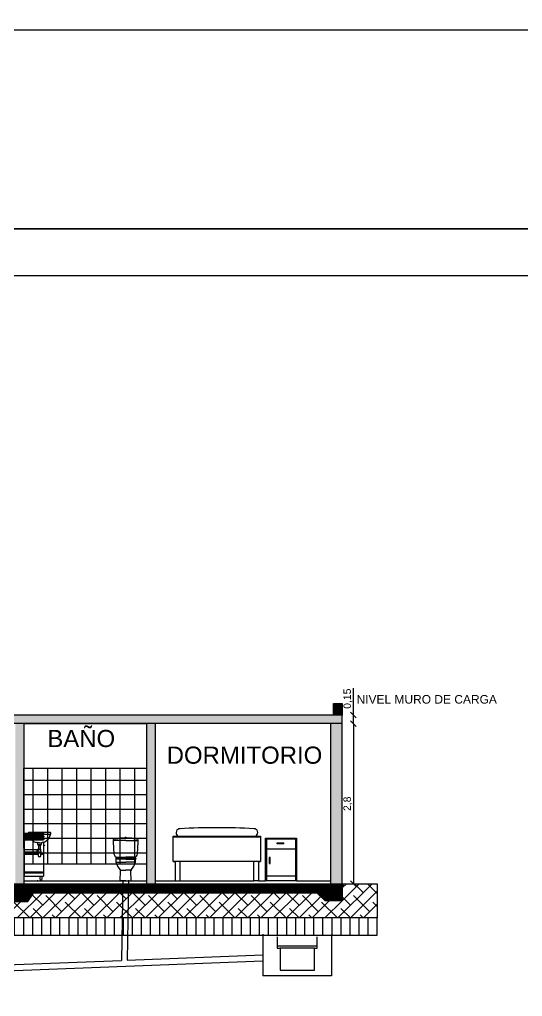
# Model space of a CAD drawing. Header units: millimetres. Extents: x 1356 to 2849, y 1307 to 1361.
# Drawn here: x 2744.31 to 2753.11, y 1344.32 to 1361.41 of the extents above; entities that cross this region are included whole.
import ezdxf

# ---------------------------------------------------------------- set-up
doc = ezdxf.new("R2010")
doc.units = ezdxf.units.MM
doc.layers.add('Inst Primaria', color=10, linetype='Continuous')
doc.layers.add('Linea Fina', color=8, linetype='Continuous', lineweight=9)
doc.styles.add('1en50', font='arial.ttf', dxfattribs={"height": 0.09})
doc.styles.get("Standard").update_dxf_attribs({"font": 'arial.ttf'})
doc.dimstyles.new('Joel', dxfattribs={"dimtxt": 0.13, "dimasz": 0.1, "dimexe": 1.25, "dimexo": 0.625, "dimgap": 0.0176, "dimtad": 1, "dimtxsty": 'Standard', "dimblk": 'OBLIQUE', "dimcen": 2.5, "dimse1": 1, "dimse2": 1, "dimclre": 256, "dimadec": 0, "dimazin": 0, "dimtfac": 1, "dimtmove": 0, "dimatfit": 3, "dimldrblk": 'OBLIQUE', "dimfxl": 1, "dimarcsym": 0})

# ---------------------------------------------------------------- blocks, each defined once
blk = doc.blocks.new('_Oblique')
at = {"color": 0, "linetype": 'ByBlock', "lineweight": -2}
blk.add_line((-0.5, -0.5), (0.5, 0.5), dxfattribs=at)
blk = doc.blocks.new('*D32')
at = {"color": 0, "lineweight": -2, "transparency": 16777216}
blk.add_line((2698.815, 1361.233), (2773.835, 1361.233), dxfattribs=at)
at = {"layer": 'Defpoints', "color": 0, "transparency": 16777216}
for p in [(2773.835, 1361.233), (2773.835, 1357.751), (2698.815, 1357.218)]:
    blk.add_point(p, dxfattribs=at)
at = {"color": 0, "lineweight": -2, "transparency": 16777216, "xscale": 0.1, "yscale": 0.1, "zscale": 0.1, "rotation": 180}
blk.add_blockref('_Oblique', (2698.815, 1361.233), dxfattribs=at)
at = {"color": 0, "lineweight": -2, "transparency": 16777216, "xscale": 0.1, "yscale": 0.1, "zscale": 0.1}
blk.add_blockref('_Oblique', (2773.835, 1361.233), dxfattribs=at)
at = {"color": 0, "transparency": 16777216, "insert": (2736.325, 1361.329), "char_height": 0.13, "attachment_point": 5}
blk.add_mtext('75,02', dxfattribs=at)
blk = doc.blocks.new('A$C58D25D2C')
for p, q in [((0, 0.708), (0, 0.705)), ((0.221, 0.705), (0, 0.705)), ((0.205, 0.749), (0.205, 0.746)), ((0.206, 0.742), (0.206, 0.74)), ((0.221, 0.705), (0.442, 0.705)), ((0.236, 0.742), (0.236, 0.74)), ((0.237, 0.749), (0.237, 0.746)), ((0.442, 0.708), (0.442, 0.705)), ((0.046, 0.392), (0.046, 0.387)), ((0.048, 0.405), (0.221, 0.405)), ((0.048, 0.385), (0.104, 0.385)), ((0.054, 0.415), (0.221, 0.415)), ((0.054, 0.4), (0.221, 0.4)), ((0.221, 0.38), (0.054, 0.38)), ((0.06, 0.4), (0.06, 0.405)), ((0.06, 0.38), (0.06, 0.385)), ((0.07, 0.4), (0.07, 0.405)), ((0.07, 0.38), (0.07, 0.385)), ((0.221, 0.385), (0.104, 0.385)), ((0.388, 0.415), (0.221, 0.415)), ((0.394, 0.405), (0.221, 0.405)), ((0.388, 0.4), (0.221, 0.4)), ((0.221, 0.385), (0.338, 0.385)), ((0.221, 0.38), (0.388, 0.38)), ((0.394, 0.385), (0.338, 0.385)), ((0.372, 0.4), (0.372, 0.405)), ((0.372, 0.38), (0.372, 0.385)), ((0.382, 0.4), (0.382, 0.405)), ((0.382, 0.38), (0.382, 0.385)), ((0.396, 0.392), (0.396, 0.387)), ((0.05, 0.326), (0.221, 0.326)), ((0.123, 0), (0.129, 0.176)), ((0.128, 0.184), (0.221, 0.184)), ((0.392, 0.326), (0.221, 0.326)), ((0.314, 0.184), (0.221, 0.184)), ((0.319, 0), (0.313, 0.176)), ((0.221, 0), (0.123, 0)), ((0.221, 0), (0.319, 0))]:
    blk.add_line(p, q)
for centre, radius, start, end in [((0.025, 0.708), 0.025, 128.5578, 180), ((3.003, 0.732), 3, 180.5131, 184.5181), ((-0.028, 0.774), 0.06, 308.5578, 316.7438), ((0.023, 0.727), 0.01, 59.0732, 136.7438), ((0.221, -0.709), 1.459, 90.6264, 97.801), ((0.036, 0.748), 0.015, 239.0732, 271.8902), ((0.221, -1.683), 2.423, 90, 94.3705), ((0.213, 0.749), 0.008, 90.1143, 180), ((0.208, 0.746), 0.0025, 180, 270.1931), ((0.208, 0.742), 0.002, 90.1861, 180), ((0.221, -3.26), 4.004, 90, 90.1931), ((0.221, -3.26), 4.017, 90, 90.1143), ((0.221, -3.26), 4.017, 89.8857, 90), ((0.221, -3.26), 4.004, 89.8069, 90), ((0.221, -1.683), 2.423, 85.6295, 90), ((0.229, 0.749), 0.008, 0, 89.8857), ((0.235, 0.746), 0.0025, 269.8069, 0), ((0.234, 0.742), 0.002, 0, 89.8139), ((0.221, -0.709), 1.459, 82.199, 89.3736), ((0.406, 0.748), 0.015, 268.1098, 300.9268), ((0.419, 0.727), 0.01, 43.2562, 120.9268), ((0.47, 0.774), 0.06, 223.2562, 231.4422), ((-2.561, 0.732), 3, 355.4819, 359.4869), ((0.417, 0.708), 0.025, 0, 51.4422), ((0.132, 0.5), 0.12, 181.9046, 226.0492), ((0.054, 0.407), 0.008, 90, 180.6026), ((0.048, 0.407), 0.002, 180, 270), ((0.054, 0.392), 0.008, 90, 180.6026), ((0.048, 0.387), 0.002, 180, 270), ((0.054, 0.372), 0.008, 90, 180.6026), ((0.346, 0.375), 0.3, 180.6026, 189.2686), ((0.107, 0.379), 0.006, 90, 170.4059), ((0.335, 0.379), 0.006, 9.5941, 90), ((0.388, 0.407), 0.008, 359.3974, 90), ((0.388, 0.392), 0.008, 359.3974, 90), ((0.388, 0.372), 0.008, 359.3974, 90), ((0.096, 0.375), 0.3, 350.7314, 359.3974), ((0.31, 0.5), 0.12, 313.9508, 358.0954), ((0.394, 0.407), 0.002, 270, 0), ((0.394, 0.387), 0.002, 270, 0), ((0.054, 0.327), 0.004, 189.2686, 197.6418), ((0.431, 0.447), 0.4, 197.6418, 219.6959), ((0.104, 0.176), 0.025, 356, 39.8337), ((0.338, 0.176), 0.025, 140.1663, 184), ((0.011, 0.447), 0.4, 320.3041, 342.3582), ((0.388, 0.327), 0.004, 342.3582, 350.7314)]:
    blk.add_arc(centre, radius, start, end)
blk = doc.blocks.new('lmf135fd')
for p, q in [((-0.235, 0.812), (0.112, 0.812)), ((-0.235, 0.71), (-0.215, 0.71)), ((-0.215, 0.71), (-0.215, 0.812)), ((-0.215, 0.785), (0.102, 0.785)), ((-0.215, 0.765), (0.102, 0.765)), ((-0.215, 0.74), (0.102, 0.74)), ((-0.215, 0.72), (0.102, 0.72)), ((-0.165, 0.83), (0.112, 0.83)), ((-0.155, 0.812), (-0.147, 0.785)), ((-0.138, 0.765), (-0.131, 0.752)), ((-0.131, 0.752), (-0.122, 0.74)), ((-0.104, 0.72), (-0.095, 0.712)), ((-0.095, 0.712), (-0.079, 0.699)), ((-0.079, 0.699), (-0.057, 0.685)), ((-0.057, 0.685), (-0.036, 0.676)), ((0.102, 0.785), (0.106, 0.784)), ((0.106, 0.766), (0.102, 0.765)), ((0.102, 0.74), (0.106, 0.739)), ((0.106, 0.721), (0.102, 0.72)), ((0.106, 0.784), (0.109, 0.782)), ((0.109, 0.768), (0.106, 0.766)), ((0.106, 0.739), (0.109, 0.737)), ((0.109, 0.723), (0.106, 0.721)), ((0.109, 0.782), (0.111, 0.779)), ((0.111, 0.771), (0.109, 0.768)), ((0.109, 0.737), (0.111, 0.734)), ((0.111, 0.726), (0.109, 0.723)), ((0.111, 0.779), (0.112, 0.775)), ((0.112, 0.775), (0.111, 0.771)), ((0.111, 0.734), (0.112, 0.73)), ((0.112, 0.73), (0.111, 0.726)), ((0.112, 0.812), (0.112, 0.83)), ((0.112, 0.815), (0.226, 0.815)), ((-0.006, 0.54), (-0.235, 0.54)), ((-0.235, 0.54), (-0.235, 0.505)), ((-0.036, 0.676), (-0.012, 0.669)), ((-0.008, 0.668), (-0.012, 0.669)), ((-0.01, 0.669), (-0.012, 0.669)), ((-0.01, 0.669), (-0.009, 0.668)), ((-0.009, 0.668), (-0.009, 0.668)), ((-0.009, 0.668), (-0.008, 0.668)), ((-0.005, 0.668), (-0.008, 0.668)), ((-0.008, 0.668), (-0.008, 0.667)), ((-0.008, 0.667), (-0.007, 0.667)), ((-0.007, 0.667), (-0.007, 0.667)), ((-0.007, 0.667), (-0.006, 0.666)), ((-0.006, 0.666), (-0.006, 0.666)), ((-0.006, 0.666), (-0.005, 0.665)), ((-0.001, 0.547), (-0.006, 0.542)), ((-0.006, 0.542), (-0.006, 0.54)), ((-0.006, 0.505), (-0.006, 0.54)), ((-0.002, 0.668), (-0.005, 0.668)), ((-0.005, 0.665), (-0.005, 0.665)), ((-0.005, 0.665), (-0.005, 0.664)), ((-0.005, 0.664), (-0.004, 0.664)), ((-0.004, 0.664), (-0.004, 0.663)), ((-0.004, 0.663), (-0.004, 0.663)), ((-0.004, 0.663), (-0.004, 0.662)), ((-0.004, 0.662), (-0.003, 0.662)), ((-0.003, 0.662), (-0.003, 0.661)), ((-0.003, 0.661), (-0.003, 0.66)), ((-0.003, 0.66), (0, 0.635)), ((0.002, 0.667), (-0.002, 0.668)), ((0.003, 0.547), (-0.001, 0.547)), ((0, 0.635), (0, 0.634)), ((0, 0.634), (0.001, 0.634)), ((0.001, 0.634), (0.001, 0.634)), ((0.001, 0.634), (0.001, 0.634)), ((0.001, 0.634), (0.001, 0.633)), ((0.001, 0.633), (0.001, 0.633)), ((0.001, 0.633), (0.001, 0.633)), ((0.001, 0.633), (0.001, 0.633)), ((0.001, 0.633), (0.002, 0.633)), ((0.005, 0.667), (0.002, 0.667)), ((0.002, 0.633), (0.002, 0.633)), ((0.002, 0.633), (0.002, 0.633)), ((0.002, 0.633), (0.002, 0.633)), ((0.002, 0.633), (0.014, 0.633)), ((0.003, 0.54), (0.003, 0.547)), ((0.003, 0.505), (0.003, 0.54)), ((0.012, 0.54), (0.003, 0.54)), ((0.008, 0.667), (0.005, 0.667)), ((0.012, 0.54), (0.006, 0.505)), ((0.012, 0.666), (0.008, 0.667)), ((0.015, 0.666), (0.012, 0.666)), ((0.014, 0.627), (0.012, 0.627)), ((0.012, 0.627), (0.012, 0.621)), ((0.012, 0.621), (0.016, 0.617)), ((0.012, 0.541), (0.012, 0.54)), ((0.016, 0.553), (0.012, 0.549)), ((0.012, 0.549), (0.012, 0.543)), ((0.012, 0.543), (0.019, 0.543)), ((0.019, 0.541), (0.012, 0.541)), ((0.014, 0.633), (0.056, 0.633)), ((0.014, 0.633), (0.014, 0.627)), ((0.014, 0.627), (0.056, 0.627)), ((0.018, 0.666), (0.015, 0.666)), ((0.016, 0.617), (0.019, 0.617)), ((0.019, 0.553), (0.016, 0.553)), ((0.022, 0.666), (0.018, 0.666)), ((0.019, 0.617), (0.051, 0.617)), ((0.019, 0.617), (0.019, 0.553)), ((0.019, 0.553), (0.051, 0.553)), ((0.051, 0.543), (0.019, 0.543)), ((0.019, 0.543), (0.019, 0.541)), ((0.051, 0.541), (0.019, 0.541)), ((0.025, 0.666), (0.022, 0.666)), ((0.028, 0.666), (0.025, 0.666)), ((0.032, 0.666), (0.028, 0.666)), ((0.035, 0.666), (0.032, 0.666)), ((0.035, 0.666), (0.038, 0.666)), ((0.038, 0.666), (0.042, 0.666)), ((0.042, 0.666), (0.045, 0.666)), ((0.045, 0.666), (0.048, 0.666)), ((0.048, 0.666), (0.052, 0.666)), ((0.051, 0.553), (0.051, 0.617)), ((0.051, 0.617), (0.053, 0.617)), ((0.053, 0.553), (0.051, 0.553)), ((0.051, 0.541), (0.051, 0.543)), ((0.051, 0.543), (0.057, 0.543)), ((0.057, 0.541), (0.051, 0.541)), ((0.052, 0.666), (0.055, 0.666)), ((0.053, 0.617), (0.057, 0.621)), ((0.057, 0.549), (0.053, 0.553)), ((0.055, 0.666), (0.058, 0.666)), ((0.056, 0.627), (0.056, 0.633)), ((0.056, 0.633), (0.068, 0.633)), ((0.057, 0.627), (0.056, 0.627)), ((0.057, 0.621), (0.057, 0.627)), ((0.057, 0.543), (0.057, 0.549)), ((0.058, 0.666), (0.062, 0.667)), ((0.065, 0.5), (0.057, 0.541)), ((0.062, 0.667), (0.065, 0.667)), ((0.065, 0.667), (0.068, 0.667)), ((0.068, 0.667), (0.072, 0.668)), ((0.068, 0.633), (0.068, 0.633)), ((0.068, 0.633), (0.068, 0.633)), ((0.068, 0.633), (0.068, 0.633)), ((0.068, 0.633), (0.069, 0.633)), ((0.069, 0.633), (0.069, 0.634)), ((0.069, 0.634), (0.069, 0.634)), ((0.069, 0.634), (0.069, 0.634)), ((0.069, 0.634), (0.07, 0.634)), ((0.069, 0.633), (0.069, 0.633)), ((0.069, 0.633), (0.069, 0.633)), ((0.069, 0.633), (0.069, 0.633)), ((0.07, 0.635), (0.073, 0.66)), ((0.07, 0.634), (0.07, 0.635)), ((0.072, 0.668), (0.075, 0.668)), ((0.073, 0.661), (0.073, 0.662)), ((0.073, 0.662), (0.074, 0.662)), ((0.073, 0.66), (0.073, 0.661)), ((0.074, 0.663), (0.074, 0.664)), ((0.074, 0.664), (0.075, 0.664)), ((0.074, 0.662), (0.074, 0.663)), ((0.074, 0.663), (0.074, 0.663)), ((0.075, 0.668), (0.078, 0.668)), ((0.075, 0.665), (0.076, 0.666)), ((0.075, 0.664), (0.075, 0.665)), ((0.075, 0.665), (0.075, 0.665)), ((0.076, 0.666), (0.077, 0.667)), ((0.076, 0.666), (0.076, 0.666)), ((0.077, 0.667), (0.077, 0.667)), ((0.077, 0.667), (0.078, 0.667)), ((0.078, 0.668), (0.082, 0.669)), ((0.078, 0.667), (0.078, 0.668)), ((0.078, 0.668), (0.079, 0.668)), ((0.079, 0.668), (0.08, 0.669)), ((0.079, 0.668), (0.079, 0.668)), ((0.08, 0.669), (0.081, 0.669)), ((0.081, 0.669), (0.082, 0.669)), ((0.106, 0.676), (0.082, 0.669)), ((0.106, 0.676), (0.11, 0.678)), ((0.11, 0.63), (0.11, 0.628)), ((-0.235, 0.505), (-0.006, 0.505)), ((-0.235, 0.482), (0.008, 0.482)), ((0.01, 0.459), (-0.235, 0.459)), ((-0.006, 0.505), (-0.006, 0.504)), ((-0.006, 0.504), (-0.001, 0.499)), ((-0.001, 0.499), (0.003, 0.499)), ((0.003, 0.499), (0.003, 0.505)), ((0.003, 0.505), (0.006, 0.505)), ((0.006, 0.505), (0.005, 0.5)), ((0.065, 0.5), (0.005, 0.5)), ((0.005, 0.5), (0.005, 0.494)), ((0.005, 0.494), (0.007, 0.494)), ((0.063, 0.494), (0.007, 0.494)), ((0.007, 0.494), (0.011, 0.442)), ((0.059, 0.442), (0.063, 0.494)), ((0.088, 0.459), (0.06, 0.459)), ((0.062, 0.482), (0.076, 0.482)), ((0.063, 0.494), (0.065, 0.494)), ((0.065, 0.494), (0.065, 0.5)), ((0.076, 0.482), (0.081, 0.481)), ((0.081, 0.481), (0.084, 0.48)), ((0.084, 0.48), (0.087, 0.477)), ((0.087, 0.477), (0.088, 0.473)), ((0.088, 0.473), (0.088, 0.459)), ((-0.235, 0.156), (0.076, 0.156)), ((0.088, 0.134), (-0.235, 0.134)), ((0.038, 0.082), (0.082, 0.082)), ((0.076, 0.156), (0.081, 0.156)), ((0.081, 0.156), (0.084, 0.154)), ((0.084, 0.154), (0.087, 0.151)), ((0.087, 0.151), (0.088, 0.148)), ((0.088, 0.148), (0.088, 0.134))]:
    blk.add_line(p, q)
blk.add_lwpolyline([(-0.235, 0.83), (-0.235, 0.082), (0.038, 0.082), (0.038, 0.058), (0.04, 0.041), (0.044, 0.014), (0.047, 0), (0.073, 0), (0.076, 0.014), (0.08, 0.041), (0.082, 0.058), (0.082, 0.082), (0.098, 0.082), (0.103, 0.083), (0.107, 0.085), (0.109, 0.087), (0.11, 0.091), (0.11, 0.492), (0.11, 0.628), (0.111, 0.628), (0.119, 0.62), (0.119, 0.61), (0.121, 0.61), (0.121, 0.621), (0.112, 0.63), (0.11, 0.63), (0.11, 0.678), (0.127, 0.685), (0.149, 0.699), (0.165, 0.712), (0.176, 0.722), (0.19, 0.737), (0.201, 0.752), (0.212, 0.775), (0.215, 0.78), (0.225, 0.812), (0.225, 0.814), (0.226, 0.815), (0.23, 0.817), (0.233, 0.821), (0.235, 0.825), (0.235, 0.83), (0.235, 0.833, 0.414214), (0.223, 0.845), (-0.153, 0.845, 0.414214), (-0.165, 0.833), (-0.165, 0.83)], format="xyb", close=True)
blk.add_arc((0.035, 0.442), 0.024, 180, 0)
blk.add_point((0, 0))
blk = doc.blocks.new('A$C65A87BA9')
at = {"linetype": 'ByBlock'}
for p, q in [((0, 0.2), (0, 0.46)), ((0, 0.46), (0.9, 0.46)), ((0.9, 0.45), (0, 0.45)), ((0.87, 0.495), (0.87, 0.497)), ((0.9, 0.46), (0.9, 0.45)), ((0.9, 0.45), (0.9, 0.2)), ((0.95, 0), (0.95, 0.44)), ((0.95, 0.44), (1.27, 0.44)), ((0.96, 0.43), (0.95, 0.44)), ((0.95, 0.44), (0.96, 0.43)), ((1.26, 0.43), (0.96, 0.43)), ((0.96, 0.43), (0.96, 0)), ((1.27, 0.44), (1.26, 0.43)), ((1.26, 0.43), (1.27, 0.44)), ((1.26, 0.43), (1.26, 0)), ((1.27, 0.44), (1.27, 0)), ((0.96, 0.33), (1.26, 0.33)), ((1.07, 0.38), (1.07, 0.39)), ((1.07, 0.39), (1.14, 0.39)), ((1.14, 0.38), (1.07, 0.38)), ((1.14, 0.38), (1.14, 0.39)), ((1, 0.24), (0.99, 0.24)), ((0.99, 0.24), (0.99, 0.18)), ((1, 0.18), (1, 0.24)), ((0.9, 0.2), (0, 0.2)), ((0, 0.2), (0.02, 0.2)), ((0.02, 0.2), (0.02, 0)), ((0.07, 0), (0.07, 0.2)), ((0.83, 0), (0.83, 0.2)), ((0.87, 0.2), (0.9, 0.2)), ((0.88, 0.2), (0.88, 0)), ((0.99, 0.18), (1, 0.18)), ((0.96, 0), (0.96, 0.05)), ((0.96, 0.05), (1.26, 0.05)), ((0.02, 0), (0.07, 0)), ((0.88, 0), (0.83, 0)), ((1.27, 0), (0.95, 0))]:
    blk.add_line(p, q, dxfattribs=at)
for centre, radius, start, end in [((0.08, 0.497), 0.05, 145.6581, 180), ((0.07, 0.488), 0.0488, 89.934, 129.9363), ((0.45, -6.387), 6.934, 86.8593, 93.1407), ((0.83, 0.488), 0.0488, 50.0637, 90.066), ((0.82, 0.497), 0.05, 0, 34.3419), ((0.08, 0.5), 0.05, 180, 233.1301), ((0.82, 0.5), 0.05, 306.8699, 0)]:
    blk.add_arc(centre, radius, start, end, dxfattribs=at)
blk = doc.blocks.new('*D79')
at = {"color": 0, "lineweight": -2, "transparency": 16777216}
blk.add_line((2750.152, 1349.093), (2750.152, 1346.296), dxfattribs=at)
at = {"layer": 'Defpoints', "color": 0, "transparency": 16777216}
for p in [(2749.956, 1349.093), (2749.956, 1346.296), (2750.152, 1346.296)]:
    blk.add_point(p, dxfattribs=at)
at = {"color": 0, "lineweight": -2, "transparency": 16777216, "xscale": 0.1, "yscale": 0.1, "zscale": 0.1}
for p, rotation in [((2750.152, 1349.093), 90), ((2750.152, 1346.296), 270)]:
    blk.add_blockref('_Oblique', p, dxfattribs=dict(at, rotation=rotation))
at = {"color": 0, "transparency": 16777216, "insert": (2750.056, 1347.694), "char_height": 0.13, "attachment_point": 5, "rotation": 90}
blk.add_mtext('2,8', dxfattribs=at)
blk = doc.blocks.new('*D78')
at = {"color": 0, "lineweight": -2, "transparency": 16777216}
for p, q in [((2750.152, 1349.246), (2750.152, 1349.719)), ((2750.152, 1349.093), (2750.152, 1349.246))]:
    blk.add_line(p, q, dxfattribs=at)
at = {"layer": 'Defpoints', "color": 0, "transparency": 16777216}
for p in [(2749.941, 1349.246), (2750.152, 1349.246), (2749.956, 1349.093)]:
    blk.add_point(p, dxfattribs=at)
at = {"color": 0, "lineweight": -2, "transparency": 16777216, "xscale": 0.1, "yscale": 0.1, "zscale": 0.1}
for p, rotation in [((2750.152, 1349.246), 90), ((2750.152, 1349.093), 270)]:
    blk.add_blockref('_Oblique', p, dxfattribs=dict(at, rotation=rotation))
at = {"color": 0, "transparency": 16777216, "insert": (2750.056, 1349.532), "char_height": 0.13, "attachment_point": 5, "rotation": 90}
blk.add_mtext('0,15', dxfattribs=at)

msp = doc.modelspace()

# ---------------------------------------------------------------- hatches: boundary and pattern name
h = msp.add_hatch(color=1)
h.dxf.hatch_style = 1
h.paths.add_polyline_path([(2749.8059, 1349.24553), (2749.9559, 1349.24553), (2749.9559, 1349.44553), (2749.8059, 1349.44553)])
h = msp.add_hatch(color=3)
h.dxf.hatch_style = 1
h.paths.add_polyline_path([(2730.30292, 1349.24553), (2730.30292, 1349.09553), (2735.54292, 1349.09553), (2749.9559, 1349.09553), (2749.9559, 1349.24553)])
h = msp.add_hatch(color=1)
h.dxf.hatch_style = 1
h.paths.add_polyline_path([(2744.23292, 1346.29553), (2744.38292, 1346.29553), (2744.38292, 1349.09553), (2744.23292, 1349.09553)])
h = msp.add_hatch(color=1)
h.dxf.hatch_style = 1
h.paths.add_polyline_path([(2746.68292, 1349.09553), (2746.53292, 1349.09553), (2746.53292, 1346.29553), (2746.68292, 1346.29553)])
h = msp.add_hatch(color=1)
h.dxf.hatch_style = 1
h.paths.add_polyline_path([(2749.7559, 1346.29553), (2749.9559, 1346.29553), (2749.9559, 1349.09553), (2749.7559, 1349.09553)])
at = {"true_color": 0xffffff}
h = msp.add_hatch(dxfattribs=at)
h.set_pattern_fill('NET', scale=0.08)
h.set_pattern_definition([(0, (8.96738, -16.63456), (0, 0.254), []), (90, (8.96738, -16.63456), (-0.254, 2e-17), [])])
h.paths.add_polyline_path([(2746.53292, 1348.31602), (2744.38292, 1348.31602), (2744.38292, 1346.91602), (2744.38292, 1346.63784), (2746.53292, 1346.63784)])
h = msp.add_hatch(dxfattribs=at)
h.set_pattern_fill('ANSI38', scale=0.05)
h.set_pattern_definition([(45, (228.66977, -3.59012), (-0.1122532015, 0.1122532015), []), (135, (228.66977, -3.59012), (-0.3367596045, 0.1122532015), [0.396875, -0.238125])])
h.paths.add_polyline_path([(2750.57058, 1345.69553), (2750.57058, 1346.29553), (2749.9559, 1346.29553), (2749.9559, 1345.99553), (2749.6559, 1345.99553), (2749.51916, 1346.13227), (2746.31487, 1346.13227), (2744.55102, 1346.13227), (2744.45206, 1345.98227), (2744.15999, 1345.98227), (2744.06102, 1346.13227), (2739.7188, 1346.13227), (2739.61815, 1345.97972), (2739.32608, 1345.97972), (2739.22543, 1346.13227), (2734.33442, 1346.13227), (2732.48013, 1346.13225), (2730.74013, 1346.13225), (2730.60292, 1345.99553), (2730.30292, 1345.99553), (2730.30292, 1346.29553), (2729.80292, 1346.29553), (2729.80292, 1345.69553), (2730.30292, 1345.69553), (2732.04292, 1345.69553)])
h = msp.add_hatch(dxfattribs=at)
h.set_pattern_fill('JIS_WOOD', scale=0.01)
h.set_pattern_definition([(45, (228.669769, -3.590116), (-0.004999999992, 0.004999999992), [])])
h.paths.add_polyline_path([(2749.9559, 1345.99553), (2749.9559, 1346.29553), (2732.04292, 1346.29553), (2730.50292, 1346.29553), (2730.30292, 1346.29553), (2730.30292, 1345.99553), (2730.60292, 1345.99553), (2730.74013, 1346.13225), (2732.48013, 1346.13225), (2734.68372, 1346.13225), (2739.22543, 1346.13227), (2739.32608, 1345.97972), (2739.61815, 1345.97972), (2739.7188, 1346.13227), (2744.06102, 1346.13227), (2744.15999, 1345.98227), (2744.45206, 1345.98227), (2744.55102, 1346.13227), (2746.44901, 1346.13227), (2749.51916, 1346.13227), (2749.6559, 1345.99553)])
h = msp.add_hatch()
h.set_pattern_fill('ANSI31', color=256, scale=0.05, angle=45, style=0)
h.set_pattern_definition([(90, (228.66977, -3.59012), (-0.15875, 0), [])])
h.paths.add_polyline_path([(2732.04292, 1345.69553), (2730.30292, 1345.69553), (2729.80292, 1345.69553), (2729.80292, 1345.39553), (2731.44292, 1345.39553), (2750.57058, 1345.39553), (2750.57058, 1345.69553)])

# ---------------------------------------------------------------- linework, layer by layer
for p, q in [((2773.83514, 1357.7507), (2698.81504, 1357.7507)), ((2698.81504, 1357.7507), (2773.83514, 1357.7507)), ((2749.8059, 1349.24553), (2749.8059, 1349.44553)), ((2749.8059, 1349.44553), (2749.9559, 1349.44553)), ((2749.8059, 1349.44553), (2749.9559, 1349.44553)), ((2749.9559, 1349.44553), (2749.9559, 1349.24553)), ((2749.9559, 1349.24553), (2730.30292, 1349.24553)), ((2749.9559, 1349.09553), (2749.9559, 1349.24553)), ((2749.9559, 1349.09553), (2732.04292, 1349.09553)), ((2744.38292, 1349.09553), (2744.38292, 1346.29553)), ((2744.38292, 1349.09553), (2746.53292, 1349.09553)), ((2746.53292, 1349.09553), (2746.53292, 1346.29553)), ((2746.68292, 1349.09553), (2746.68292, 1346.29553)), ((2749.7559, 1346.29553), (2749.7559, 1349.09553)), ((2749.9559, 1346.29553), (2749.9559, 1349.09553)), ((2744.38292, 1346.91602), (2744.38292, 1348.31602)), ((2744.38292, 1348.31602), (2746.53292, 1348.31602)), ((2746.53292, 1346.63784), (2744.38292, 1346.63784)), ((2744.38292, 1346.34722), (2744.68292, 1346.34514)), ((2744.6831, 1346.34532), (2746.53292, 1346.34532)), ((2746.68292, 1346.34532), (2747.03274, 1346.34532)), ((2747.1177, 1346.34532), (2748.40908, 1346.34532)), ((2748.49404, 1346.34532), (2748.61298, 1346.34532)), ((2749.15672, 1346.34532), (2749.7559, 1346.34532)), ((2732.04292, 1346.29553), (2749.97058, 1346.29553)), ((2749.9559, 1346.29553), (2749.9559, 1345.99553)), ((2749.97058, 1346.29553), (2750.57058, 1346.29553)), ((2750.57058, 1346.29553), (2750.57058, 1345.69553)), ((2746.44901, 1346.13227), (2744.55102, 1346.13227)), ((2749.51916, 1346.13227), (2746.31487, 1346.13227)), ((2749.6559, 1345.99553), (2749.51916, 1346.13227)), ((2749.9559, 1345.99553), (2749.6559, 1345.99553)), ((2750.57058, 1345.69553), (2732.04292, 1345.69553)), ((2750.57058, 1345.39553), (2750.57058, 1345.69553)), ((2731.44292, 1345.39553), (2750.57058, 1345.39553))]:
    msp.add_line(p, q)
at = {"ltscale": 0.01}
msp.add_line((2772.99012, 1356.92976), (2699.31504, 1356.92976), dxfattribs=at)
at = {"color": 1, "ltscale": 0.01}
for p, q in [((2746.11753, 1346.3584), (2746.09414, 1344.95417)), ((2746.21752, 1346.35673), (2746.19421, 1344.95805)), ((2732.47103, 1344.42713), (2746.09414, 1344.95417)), ((2746.19421, 1344.95805), (2748.56983, 1345.04995)), ((2732.46062, 1344.32246), (2748.56983, 1344.94573))]:
    msp.add_line(p, q, dxfattribs=at)
msp.add_lwpolyline([(2744.06102, 1346.13227), (2744.15999, 1345.98227), (2744.45206, 1345.98227), (2744.55102, 1346.13227)])
at = {"layer": 'Inst Primaria', "ltscale": 0.001}
for p, q in [((2748.56983, 1345.41495), (2748.56983, 1344.68495)), ((2748.81983, 1345.36495), (2748.81983, 1345.16495)), ((2749.51983, 1345.16495), (2749.51983, 1345.36495)), ((2749.76983, 1345.41495), (2749.76983, 1344.68495)), ((2748.81983, 1345.209), (2749.51983, 1345.209)), ((2748.81983, 1345.16495), (2748.86983, 1345.16495)), ((2748.86983, 1345.16495), (2748.86983, 1344.78495)), ((2749.46983, 1345.16495), (2748.86983, 1345.16495)), ((2749.46983, 1344.78495), (2749.46983, 1345.16495)), ((2749.46983, 1345.16495), (2749.51983, 1345.16495)), ((2748.86983, 1344.78495), (2749.46983, 1344.78495)), ((2749.76983, 1344.68495), (2748.56983, 1344.68495))]:
    msp.add_line(p, q, dxfattribs=at)

# ---------------------------------------------------------------- block references
for name, p in [('lmf135fd', (2744.62373, 1346.34532)), ('A$C58D25D2C', (2745.94531, 1346.34532))]:
    msp.add_blockref(name, p)
at = {"xscale": 1.699188590006132, "yscale": 1.699188590006132, "zscale": 1.699188590006132}
msp.add_blockref('A$C65A87BA9', (2746.99875, 1346.34532), dxfattribs=at)

# ---------------------------------------------------------------- texts
at = {"char_height": 0.3, "attachment_point": 1}
for s, width, insert in [('BAÑO', 5.1888465, (2744.7947, 1348.98576)), ('DORMITORIO', 5.1198478, (2746.88419, 1348.69432))]:
    msp.add_mtext_dynamic_manual_height_columns(s, width=width, gutter_width=12.5, heights=[0], dxfattribs=dict(at, insert=insert))
at = {"layer": 'Linea Fina', "insert": (2750.2081, 1349.59594), "char_height": 0.15, "width": 3.1004138, "attachment_point": 1, "style": '1en50'}
msp.add_mtext('{\\C0;\\c16777215;NIVEL MURO DE CARGA }', dxfattribs=at)

# ---------------------------------------------------------------- dimensions: what is measured, and where the dimension line sits
dim = msp.add_linear_dim(base=(2773.83514, 1361.23322), p1=(2698.81504, 1357.21825), p2=(2773.83514, 1357.7507), dimstyle='Joel')
dim.commit()
dim.dimension.update_dxf_attribs({"geometry": '*D32', "text_midpoint": (2736.32509, 1361.32894)})
for base, p2, picture, middle in [((2750.15212, 1349.24553), (2749.94102, 1349.24553), '*D78', (2750.05639, 1349.53246)), ((2750.15212, 1346.29553), (2749.9559, 1346.29553), '*D79', (2750.05639, 1347.69444))]:
    dim = msp.add_linear_dim(base=base, p1=(2749.9559, 1349.09334), p2=p2, angle=90, dimstyle='Joel')
    dim.commit()
    dim.dimension.update_dxf_attribs({"geometry": picture, "text_midpoint": middle})

doc.saveas('drawing.dxf')
